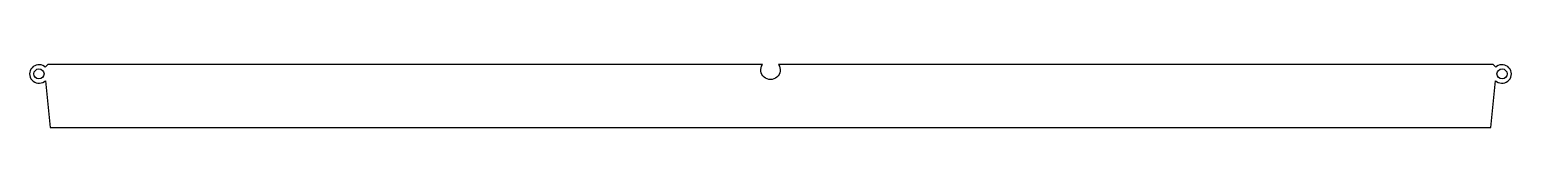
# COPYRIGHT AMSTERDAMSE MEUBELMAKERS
# Model space of a CAD drawing. Header units: millimetres. Extents: x -371 to 98, y 782 to 802.
import ezdxf

# ---------------------------------------------------------------- set-up
doc = ezdxf.new("R2010")
doc.units = ezdxf.units.MM

msp = doc.modelspace()

# ---------------------------------------------------------------- linework, layer by layer
msp.add_lwpolyline([(92.97, 797.13, 0.035291), (93.29, 796.87, 1.939956), (93.29, 801.67, 0.030723), (93.01, 801.44), (92.15, 802.22), (-133.95, 802.22, -1.86725), (-139.03, 802.22), (-365.14, 802.22), (-365.99, 801.44, 0.030723), (-366.28, 801.67, 1.939956), (-366.28, 796.87, 0.035291), (-365.95, 797.13), (-364.4, 782.32), (-363.66, 782.32), (91.42, 782.32)], format="xyb", close=True)
for centre in [(-367.99, 799.27), (95, 799.27)]:
    msp.add_circle(centre, 1.6)

doc.saveas('drawing.dxf')
